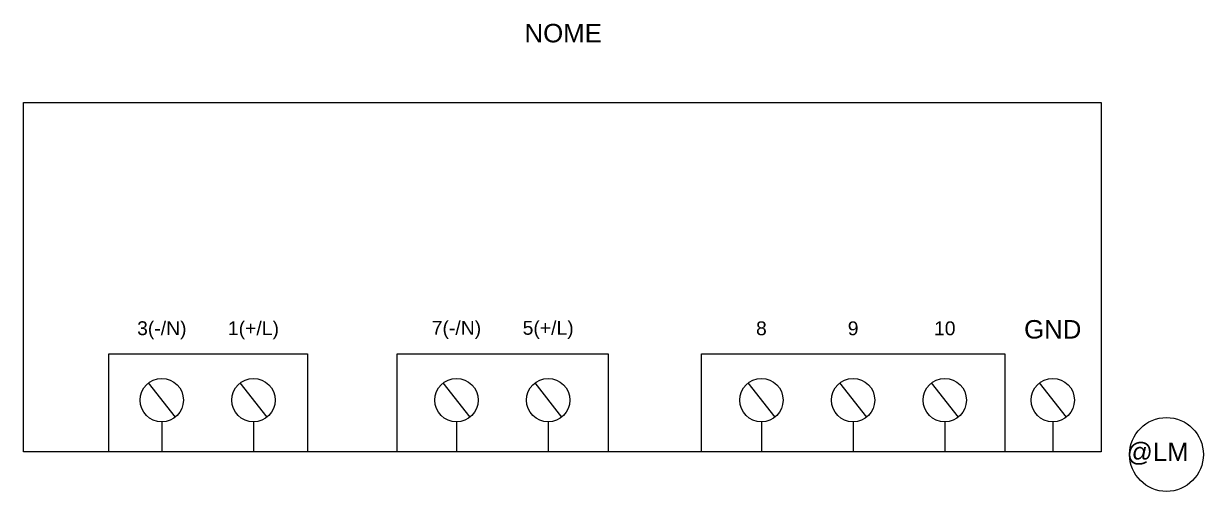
# Model space of a CAD drawing. Header units: millimetres. Extents: x 10 to 138, y -4 to 46.
import ezdxf
from ezdxf.enums import TextEntityAlignment as Align

# ---------------------------------------------------------------- set-up
doc = ezdxf.new("R2010")
doc.units = ezdxf.units.MM
doc.header["$LTSCALE"] = 10
doc.styles.get("Standard").update_dxf_attribs({"font": 'arial.ttf'})

msp = doc.modelspace()

# ---------------------------------------------------------------- linework, layer by layer
for p, q in [((23.71, 7.46), (26.63, 3.77)), ((33.65, 7.46), (36.56, 3.77)), ((55.65, 7.46), (58.57, 3.77)), ((65.59, 7.46), (68.5, 3.77)), ((88.7, 7.46), (91.61, 3.77)), ((98.64, 7.46), (101.55, 3.77)), ((108.57, 7.46), (111.49, 3.77)), ((120.27, 7.46), (123.19, 3.77)), ((25.17, 3.26), (25.17, 0)), ((35.11, 3.26), (35.11, 0)), ((57.11, 3.26), (57.11, 0)), ((67.05, 3.26), (67.05, 0)), ((90.16, 3.26), (90.16, 0)), ((100.1, 3.26), (100.1, 0)), ((110.03, 3.26), (110.03, 0)), ((121.73, 3.26), (121.73, 0))]:
    msp.add_line(p, q)
for points in [[(10.2, 37.82), (126.97, 37.82), (126.97, 0), (10.2, 0)], [(19.43, 10.63), (40.96, 10.63), (40.96, 0), (19.43, 0)], [(50.67, 10.63), (73.56, 10.63), (73.56, 0), (50.67, 0)], [(83.65, 10.63), (116.54, 10.63), (116.54, 0), (83.65, 0)]]:
    msp.add_lwpolyline(points, close=True)
for centre, radius in [((25.17, 5.61), 2.35), ((35.11, 5.61), 2.35), ((57.11, 5.61), 2.35), ((67.05, 5.61), 2.35), ((90.16, 5.61), 2.35), ((100.09, 5.61), 2.35), ((110.03, 5.61), 2.35), ((121.73, 5.61), 2.35), ((134.06, -0.28), 4)]:
    msp.add_circle(centre, radius)

# ---------------------------------------------------------------- texts
at = {"color": 255, "flags": 4}
for tag, text, height, p in [('NOME', 'NOME', 2, (68.68, 45.34)), ('3(-/N)', '3(-/N)', 1.5, (25.18, 13.39)), ('1(+/L)', '1(+/L)', 1.5, (35.11, 13.39)), ('7(-/N)', '7(-/N)', 1.5, (57.11, 13.43)), ('5(+/L)', '5(+/L)', 1.5, (67.05, 13.43)), ('8', '8', 1.5, (90.16, 13.38)), ('9', '9', 1.5, (100.1, 13.38)), ('10', '10', 1.5, (110.03, 13.38)), ('GND', 'GND', 2, (121.73, 13.27)), ('@LM', '@LM', 2, (133.1, 0))]:
    msp.add_attdef(tag, text=text, height=height, dxfattribs=at).set_placement(p, align=Align.MIDDLE_CENTER)

doc.saveas('drawing.dxf')
